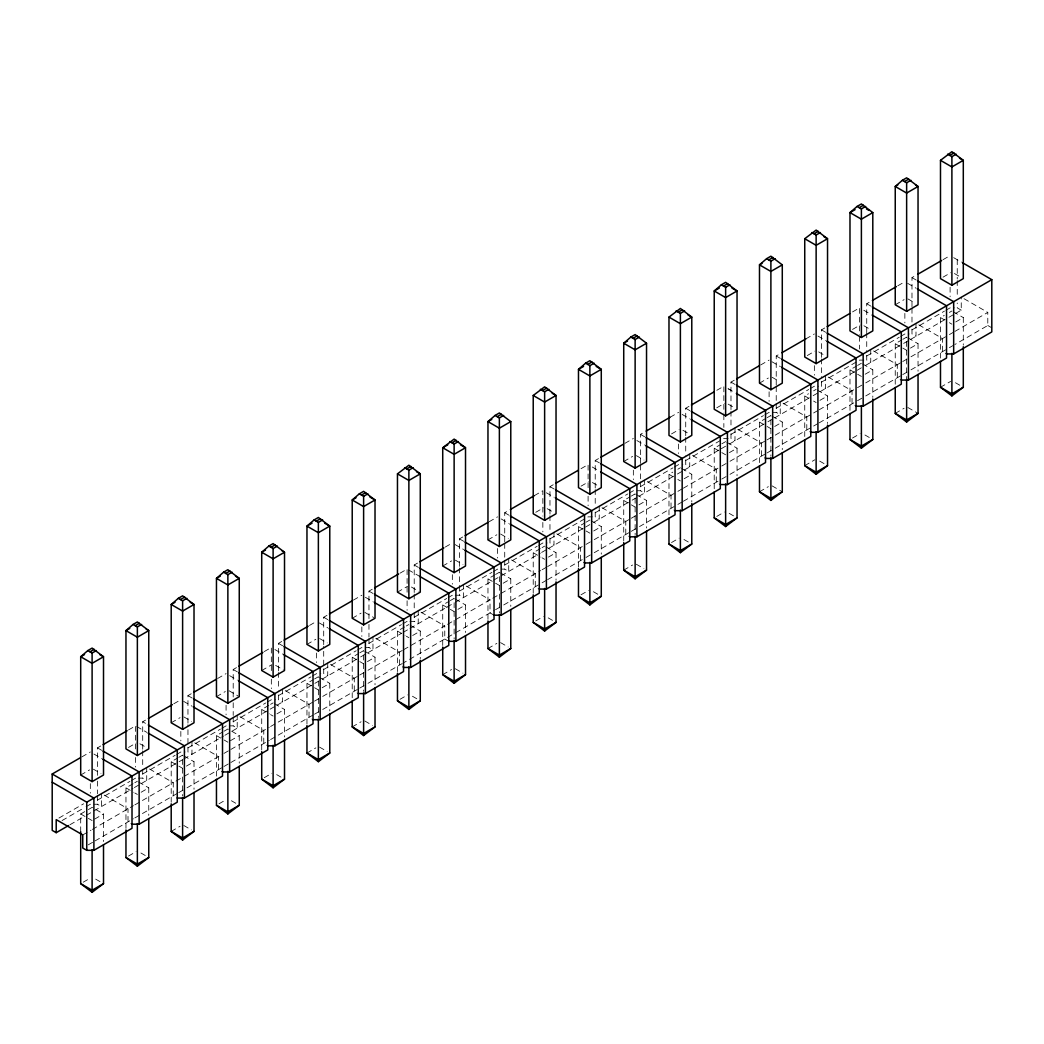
<?xml version="1.0" encoding="UTF-8"?>
<svg xmlns="http://www.w3.org/2000/svg" width="1044" height="1044" viewBox="0 0 1044 1044"><rect width="100%" height="100%" fill="white"/><g stroke="black" fill="none" stroke-linecap="round" stroke-linejoin="round"><path stroke-width="0.75" stroke-dasharray="5 3.75" d="M81.85 756.887L90.332 751.993M97.457 775.366L97.457 747.882L101.686 745.429M128.516 729.939L135.576 725.867L135.576 751.197M142.702 749.24L142.702 721.756L145.534 720.125M173.774 703.813L180.834 699.741M187.959 723.114L187.959 695.63L192.187 693.177M217.609 678.509L226.078 673.615M233.203 696.987L233.203 669.504L237.445 667.051M264.276 651.56L271.336 647.489L271.336 672.819M278.461 670.861L278.461 643.378L282.689 640.925M309.52 625.434L316.58 621.363M323.705 644.735L323.705 617.252L327.947 614.799M353.368 600.13L361.837 595.237M368.963 618.609L368.963 591.126L373.204 588.672M400.035 573.182L407.095 569.111L407.095 594.441M414.22 592.483L414.22 565L418.448 562.546M445.279 547.056L452.339 542.984M459.464 566.357L459.464 538.874L463.706 536.42M489.114 521.752L497.596 516.858M504.722 541.836L504.722 512.748L508.95 510.294M534.371 495.626L542.841 490.732L542.841 516.062M549.966 514.105L549.966 486.621L554.207 484.168M581.038 468.678L588.098 464.606L588.098 489.936M595.224 487.979L595.224 460.495L599.465 458.042M624.873 443.374L633.343 438.48M640.468 463.458L640.468 434.369L644.709 431.916M670.131 417.248L678.6 412.354M685.725 435.726L685.725 408.243L689.967 405.79M716.797 390.299L723.857 386.228L723.857 413.15M730.983 409.6L730.983 382.117L735.211 379.664M760.632 364.995L769.102 360.102M776.227 385.079L776.227 355.991L780.468 353.538M805.89 338.869L814.359 333.976M821.484 357.348L821.484 329.865L825.713 327.411M852.543 311.921L859.604 307.849L859.604 334.772M866.729 332.24L866.729 303.739L870.97 301.285M897.801 285.795L904.861 281.723M911.986 306.701L911.986 277.613L916.227 275.159M943.045 259.669L950.105 255.597M80.701 775.026L89.575 769.911M128.49 747.439L136.098 743.054M171.203 722.774L180.077 717.659M216.46 696.648L225.334 691.533M261.718 670.522L271.845 664.676M306.962 644.396L315.836 639.28M352.219 618.27L361.08 613.154M397.464 592.144L407.604 586.297M442.721 566.018L451.582 560.902M487.966 539.892L496.84 534.776M535.755 512.304L543.363 507.919M581.012 486.178L588.607 481.793M623.725 461.513L632.599 456.398M671.514 433.926L679.109 429.541M716.771 407.799L724.366 403.415M759.484 383.148L768.358 378.019M807.273 355.547L814.868 351.162M852.517 329.421L860.125 325.036M895.243 304.77L904.104 299.641M943.019 277.169L950.627 272.784M58.947 818.039L83.637 803.789M62.079 820.545L84.681 807.508M86.091 806.686L90.332 804.245L97.457 804.245L101.464 806.555L101.464 793.492M97.457 800.135L129.926 781.382M131.335 780.56L135.576 778.119M142.702 774.009L175.183 755.256M176.593 754.434L180.834 751.993L185.101 751.993M187.959 747.882L220.428 729.13M221.85 728.307L226.078 725.867L233.203 725.867L237.21 728.177L237.21 715.114M233.203 721.756L265.685 703.004M267.094 702.181L271.336 699.741L275.603 699.741M278.461 695.63L310.942 676.877M312.352 676.055L316.58 673.615L320.86 673.615M323.705 669.504L356.187 650.751M357.596 649.929L361.837 647.489L368.963 647.489L372.969 649.799L372.969 636.736M368.963 643.378L401.444 624.625M402.853 623.803L407.095 621.363M414.22 617.252L446.688 598.499M448.111 597.677L452.339 595.237M459.464 591.126L491.946 572.373M493.355 571.551L497.596 569.111L504.722 569.111L508.728 571.42L508.728 558.357M504.722 565L537.19 546.247M538.613 545.425L542.841 542.984L547.121 542.984M549.966 538.874L588.098 516.858L592.366 516.858M595.224 512.748L627.705 493.995M629.114 493.173L633.343 490.732L640.468 490.732L644.487 493.042L644.487 479.979M640.468 486.621L672.949 467.869M674.359 467.046L678.6 464.606L682.88 464.606M685.725 460.495L723.857 438.48L728.125 438.48M730.983 434.369L763.451 415.616M764.874 414.794L769.102 412.354L776.227 412.354L780.233 414.664L780.233 401.601M776.227 408.243L808.709 389.49M810.118 388.668L814.359 386.228L818.626 386.228M821.484 382.117L859.604 360.102L863.884 360.102M866.729 355.991L899.21 337.238M900.62 336.416L904.861 333.976L909.141 333.976M911.986 329.865L944.468 311.112M945.877 310.29L950.105 307.849L954.386 307.849M80.701 831.794L80.701 813.968L87.043 810.314M88.309 809.583L92.107 807.39L103.513 813.968L103.513 841.516M125.959 828.362L125.959 787.842L133.554 783.457M134.82 782.726L137.364 781.264M171.203 802.236L171.203 761.715L177.545 758.061M178.811 757.331L182.609 755.138L182.609 795.854M216.46 776.11L216.46 735.589L222.79 731.935M224.068 731.205L227.866 729.012L239.259 735.589L239.259 763.138M261.718 749.984L261.718 709.463L269.313 705.078M270.579 704.348L273.11 702.886M306.962 723.857L306.962 683.35L313.304 679.683M314.57 678.952L318.368 676.76L318.368 717.476M352.219 697.731L352.219 657.224L358.549 653.557M359.815 652.826L363.612 650.634L363.612 691.35M397.464 671.605L397.464 631.098L405.072 626.7M406.338 625.969L408.87 624.508M442.721 645.479L442.721 604.972L449.05 601.305M450.316 600.574L454.127 598.382L454.127 639.098M487.966 619.353L487.966 578.846L494.308 575.179M495.574 574.448L499.371 572.256L499.371 612.972M533.223 593.227L533.223 552.72L540.831 548.322M542.097 547.591L544.629 546.129M578.48 567.101L578.48 526.594L584.81 522.927M586.076 522.196L589.873 520.003M623.725 540.975L623.725 500.467L630.067 496.8M631.333 496.07L635.13 493.877L635.13 534.593M668.982 514.849L668.982 474.341L672.78 472.136M677.843 469.213L680.388 467.751M714.226 488.722L714.226 448.215L720.569 444.548M721.835 443.817L725.632 441.625M759.484 462.596L759.484 422.089L765.813 418.422M767.079 417.691L770.89 415.499L770.89 456.215M804.741 436.47L804.741 395.963L808.539 393.758M813.602 390.834L816.134 389.373M849.986 410.344L849.986 369.837L856.328 366.17M857.594 365.439L861.391 363.247M895.243 384.218L895.243 343.711L901.572 340.044M902.838 339.313L906.636 337.121L906.636 379.259M940.487 358.092L940.487 317.585L944.285 315.392M949.361 312.456L951.893 310.995M69.922 824.76L85.008 816.056M86.378 815.273L133.006 788.351M134.376 787.554L139.857 784.396M141.227 783.6L182.361 759.849M183.731 759.053L223.507 736.098M224.878 735.302L268.752 709.972M270.122 709.176L275.616 706.018M276.986 705.222L320.86 679.892M322.231 679.096L359.253 657.72M360.637 656.924L401.77 633.173M403.141 632.39L408.622 629.219M409.992 628.423L445.644 607.843M447.015 607.047L453.879 603.093M455.249 602.297L492.272 580.921M493.642 580.138L540.27 553.216M541.64 552.42L547.121 549.261M548.491 548.465L584.144 527.886M585.514 527.089L592.379 523.135M593.749 522.339L630.772 500.963M632.142 500.167L637.623 497.009M638.993 496.213L676.016 474.837M677.399 474.041L682.88 470.883M684.251 470.087L719.903 449.507M721.274 448.711L728.125 444.757M729.508 443.961L766.531 422.585M767.901 421.789L773.382 418.631M774.752 417.835L811.775 396.459M813.145 395.663L818.64 392.505M820.01 391.709L855.662 371.129M857.033 370.333L863.884 366.379M865.254 365.583L902.277 344.207M903.647 343.411L909.141 340.253M910.512 339.457L947.534 318.081M948.905 317.285L954.386 314.127M955.756 313.33L961.25 310.159L961.25 297.096M94.639 819.096L103.513 813.968M141.162 792.239L148.757 787.842L148.757 815.39M186.406 766.113L194.014 761.715L194.014 789.264M230.398 740.718L239.259 735.589M276.921 713.861L284.516 709.463L284.516 737.012M322.165 687.735L329.773 683.35L329.773 710.886M367.423 661.609L375.018 657.224L375.018 684.76M412.667 635.483L420.275 631.098L420.275 658.633M457.924 609.357L465.52 604.972L465.52 632.507M503.169 583.231L510.777 578.846L510.777 606.381M548.426 557.104L556.034 552.72L556.034 580.255M593.684 530.978L601.279 526.594L601.279 554.129M638.928 504.852L646.536 500.467L646.536 528.003M684.185 478.726L691.78 474.341L691.78 501.877M729.43 452.6L737.038 448.215L737.038 475.751M774.687 426.474L782.282 422.089L782.282 449.625M819.931 400.348L827.54 395.963L827.54 423.512M865.189 374.222L872.797 369.837L872.797 397.386M910.446 348.096L918.041 343.711L918.041 371.259M955.691 321.97L963.299 317.585L963.299 345.133M82.75 834.952L90.985 830.202M92.355 829.406L133.488 805.655M134.859 804.859L173.252 782.7L173.252 795.763L177.271 798.073M176.005 781.108L182.857 777.154M184.227 776.358L222.62 754.199M223.99 753.403L229.484 750.231M230.855 749.448L269.248 727.276M270.618 726.48L313.122 701.946M314.492 701.15L321.356 697.196M322.726 696.4L358.379 675.82M359.749 675.024L366.601 671.07M367.984 670.274L402.253 650.477M403.637 649.694L444.77 625.943L444.77 639.006L403.637 662.757M447.511 624.351L454.362 620.397M455.745 619.601L490.014 599.817L490.014 612.88L494.034 615.19M492.768 598.225L499.619 594.271M500.989 593.475L540.753 570.52M542.123 569.724L546.247 567.349M547.617 566.566L584.64 545.19M586.01 544.394L592.861 540.44M594.232 539.644L629.884 519.064M631.268 518.268L638.119 514.314M639.489 513.517L676.512 492.142M677.882 491.346L681.993 488.97M683.363 488.187L720.399 466.812M721.769 466.016L728.621 462.061M729.991 461.265L765.644 440.685M767.014 439.889L773.878 435.935M775.248 435.139L812.271 413.763M813.641 412.967L817.752 410.592M819.122 409.809L856.145 388.433M857.515 387.637L864.38 383.683M865.75 382.887L901.403 362.307M902.773 361.511L909.624 357.557M910.994 356.761L948.03 335.385M949.401 334.589L953.511 332.214M954.882 331.431L987.794 312.43L987.794 325.493L954.882 344.494M88.244 844.844L93.725 841.673M95.095 840.89L133.488 818.718M134.859 817.922L177.376 793.388M178.746 792.592L185.597 788.638M186.967 787.842L222.62 767.262M223.99 766.466L229.484 763.294M230.855 762.511L269.248 740.34M270.618 739.543L313.122 715.009M314.492 714.213L321.356 710.259M322.726 709.463L358.379 688.883M359.749 688.087L366.601 684.133M367.984 683.337L402.253 663.54M447.511 637.414L454.362 633.46M455.745 632.664L494.138 610.505M495.508 609.709L502.36 605.755M503.73 604.959L540.753 583.583M542.123 582.787L546.247 580.412M547.617 579.629L584.64 558.253M586.01 557.457L592.861 553.503M594.232 552.707L629.884 532.127M631.268 531.331L638.119 527.377M639.489 526.581L676.512 505.205M677.882 504.409L681.993 502.033M683.363 501.25L720.399 479.875M721.769 479.079L728.621 475.124M729.991 474.328L765.644 453.748M767.014 452.952L773.878 448.998M775.248 448.202L812.271 426.826M813.641 426.03L817.752 423.655M819.122 422.872L856.145 401.496M857.515 400.7L864.38 396.746M865.75 395.95L901.403 375.37M902.773 374.574L909.624 370.62M910.994 369.824L948.03 348.448M949.401 347.652L953.511 345.277M83.233 882.193L89.575 878.526M128.49 856.067L136.098 851.669M171.203 831.402L180.077 826.274M218.992 803.815L225.334 800.148M264.249 777.689L271.845 773.291M306.962 753.024L315.836 747.895M352.219 726.898L361.08 721.769M399.996 699.31L407.604 694.913M442.721 674.646L451.582 669.517M487.966 648.52L496.84 643.391M535.755 620.932L543.363 616.534M581.012 594.806L588.607 590.408M623.725 570.141L632.599 565.013M671.514 542.554L679.109 538.156M716.771 516.428L724.366 512.03M759.484 491.763L768.358 486.648M804.741 465.637L814.868 459.778M852.517 438.049L860.125 433.665M895.243 413.385L904.104 408.269M940.487 387.259L950.627 381.412M455.197 595.237L459.464 595.237L463.471 597.546L463.471 584.483M409.94 621.363L414.22 621.363L418.226 623.673L418.226 610.609M138.434 778.119L142.702 778.119L146.708 780.429L146.708 767.366M953.668 257.659L961.38 262.109M954.425 273.515L960.767 277.169M964.043 298.714L987.794 312.43M911.986 277.613L916.149 280.014M961.25 310.159L957.244 307.849L957.244 303.034M987.794 325.493L991.8 327.803M907.641 283.329L916.136 288.235M953.159 311.725L963.299 317.585M940.487 317.585L944.285 319.777M949.361 322.7L951.893 324.162M907.902 298.91L914.244 302.564M918.785 324.841L942.536 338.556L942.536 351.619L946.543 353.929M866.729 303.739L870.905 306.14M863.779 310.251L870.879 314.361M907.902 337.851L918.041 343.711M895.243 343.711L901.572 347.365M902.838 348.096L906.636 350.288M863.923 325.767L870.252 329.421M955.456 382.73L961.994 386.502M873.541 350.967L897.292 364.682L897.292 377.745L901.298 380.055M821.484 329.865L825.647 332.266M817.922 336.037L825.634 340.488M862.657 363.978L872.797 369.837M849.986 369.837L856.328 373.491M857.594 374.222L861.391 376.414M818.666 351.893L825.008 355.547M907.823 407.486L916.736 412.628M828.284 377.093L852.034 390.808L852.034 403.871L856.041 406.181M776.227 355.991L780.403 358.392M771.881 361.707L780.377 366.614M817.4 390.104L827.54 395.963M804.741 395.963L808.539 398.156M813.602 401.079L816.134 402.54M772.155 377.289L778.485 380.943M864.954 434.983L870.174 437.997M783.039 403.219L806.79 416.934L806.79 429.998L810.796 432.307M730.983 382.117L735.146 384.518M728.608 388.968L730.983 390.339M728.02 388.629L735.12 392.74M772.155 416.23L782.282 422.089M759.484 422.089L765.813 425.743M767.079 426.474L770.89 428.666M728.164 404.145L734.506 407.799M819.697 461.109L826.235 464.88M737.782 429.345L761.533 443.061L761.533 456.124L765.539 458.433M685.725 408.243L689.901 410.644M682.163 414.416L689.875 418.866M726.898 442.356L737.038 448.215M714.226 448.215L720.569 451.869M721.835 452.6L725.632 454.792M682.92 430.272L689.249 433.926M772.077 485.865L780.977 491.006M692.524 455.471L716.275 469.187L716.275 482.25L720.295 484.56M640.468 434.369L644.644 436.77M636.905 440.542L644.618 444.992M681.654 468.482L691.78 474.341M668.982 474.341L672.78 476.534M677.843 479.457L680.388 480.919M636.396 455.667L644.004 460.052M729.195 513.361L734.428 516.375M647.28 481.597L671.031 495.313L671.031 508.376L675.037 510.686M595.224 460.495L599.386 462.897M592.261 467.007L599.373 471.118M636.396 494.608L646.536 500.467M592.418 482.524L598.747 486.178M623.725 500.467L630.067 504.121M631.333 504.852L635.13 507.045M683.951 539.487L689.17 542.502M602.023 507.723L625.774 521.439L625.774 534.502L629.78 536.812M549.966 486.621L554.142 489.023M546.404 492.794L554.116 497.244M591.139 520.734L601.279 526.594M547.16 508.65L553.49 512.304M578.48 526.594L584.81 530.248M586.076 530.978L589.873 533.171M636.318 564.243L643.913 568.628M556.778 533.849L580.529 547.565L580.529 560.628L584.536 562.938M504.722 512.748L508.885 515.149M501.159 518.92L508.872 523.37M545.895 546.86L556.034 552.72M500.637 534.045L508.245 538.43M533.223 552.72L540.831 557.104M542.097 557.835L544.629 559.297M593.436 591.739L598.669 594.754M511.521 559.976L535.272 573.691L535.272 586.754L539.278 589.064M459.464 538.874L463.64 541.275M455.119 544.59L463.614 549.496M500.637 572.986L510.777 578.846M455.393 560.171L462.988 564.556M487.966 578.846L494.308 582.5M495.574 583.231L499.371 585.423M548.191 617.865L553.411 620.88M466.263 586.102L490.014 599.817M414.22 565L418.383 567.401M408.282 569.789L419.597 576.327M455.393 599.112L465.52 604.972M411.401 587.028L419.009 591.413M442.721 604.972L449.05 608.626M450.316 609.357L454.127 611.549M500.559 642.621L508.167 647.006M421.019 612.228L444.77 625.943M368.963 591.126L373.126 593.527M444.77 639.006L448.776 641.316M365.4 597.298L373.113 601.749M410.135 625.239L420.275 631.098M364.891 612.423L373.752 617.539M397.464 631.098L405.072 635.483M406.338 636.214L408.87 637.675M455.314 668.747L462.91 673.132M375.762 638.354L399.513 652.069L399.513 665.132L403.532 667.442M323.705 617.252L327.881 619.653M319.36 622.968L327.855 627.875M364.891 651.365L375.018 657.224M319.634 638.55L327.229 642.934M352.219 657.224L358.549 660.878M359.815 661.609L363.612 663.801M412.432 696.244L417.665 699.258M330.517 664.48L354.268 678.195L354.268 691.259L358.275 693.568M278.461 643.378L282.624 645.779M274.898 649.538L283.837 654.705M319.634 677.491L329.773 683.35M275.642 665.406L283.25 669.791M306.962 683.35L313.304 687.004M314.57 687.735L318.368 689.927M364.8 720.999L372.408 725.384M285.26 690.606L309.011 704.322L309.011 717.385L313.017 719.694M233.203 669.504L237.38 671.905M229.641 675.664L237.353 680.127M274.376 703.617L284.516 709.463M261.718 709.463L269.313 713.861M270.579 714.592L273.11 716.053M229.132 690.802L237.993 695.917M319.555 747.126L327.15 751.51M240.016 716.732L263.767 730.448L263.767 743.511L267.773 745.821M187.959 695.63L192.122 698.031M183.613 701.346L192.109 706.253M216.46 735.589L222.79 739.256M224.068 739.987L227.866 742.18M183.875 716.928L191.483 721.313M276.673 774.622L281.906 777.636M194.758 742.858L218.509 756.574L218.509 769.637L222.516 771.947M142.702 721.756L145.481 723.348M136.764 726.546L146.852 732.379M183.875 755.869L194.014 761.715M171.203 761.715L177.545 765.382M178.811 766.113L182.609 768.306M139.896 743.785L146.225 747.439M231.429 800.748L236.649 803.763M149.501 768.984L173.252 782.7M97.457 747.882L101.62 750.284M93.895 754.042L101.594 758.505M138.63 781.995L148.757 787.842M125.959 787.842L133.554 792.239M134.82 792.97L137.364 794.432M93.373 769.18L100.981 773.565M183.796 825.504L191.404 829.889M104.256 795.11L128.007 808.826L128.007 821.889L132.014 824.199M80.701 813.968L87.043 817.635M88.309 818.365L92.107 820.558M140.927 853L146.147 856.015M95.67 879.126L100.903 882.141M957.244 259.708L957.244 278.97M957.244 280.575L957.244 296.613M950.105 287.27L950.105 296.77M915.993 323.222L915.993 336.285L911.986 333.976L911.986 325.115M911.986 308.306L911.986 324.345M904.861 313.396L904.861 322.896M870.748 349.348L870.748 362.412L866.729 360.102L866.729 351.241M866.729 332.827L866.729 350.471M859.604 336.351L859.604 349.022M825.491 375.475L825.491 388.538L821.484 386.228L821.484 377.367M821.484 358.953L821.484 376.597M814.359 365.648L814.359 375.148M776.227 386.685L776.227 402.723M776.227 403.493L776.227 412.354M769.102 391.774L769.102 401.274M734.989 427.727L734.989 440.79L730.983 438.48L730.983 429.619M730.983 411.206L730.983 428.027M723.857 414.729L723.857 427.401M689.732 453.853L689.732 466.916L685.725 464.606L685.725 455.745M685.725 437.332L685.725 454.153M678.6 444.026L678.6 453.527M640.468 465.063L640.468 480.279M640.468 481.871L640.468 490.732M633.343 470.152L633.343 479.653M599.23 506.105L599.23 519.168L595.224 516.858L595.224 507.997M595.224 489.584L595.224 506.405M588.098 496.278L588.098 505.779M553.986 532.231L553.986 545.294L549.966 542.984L549.966 534.123M549.966 515.71L549.966 532.531M542.841 522.405L542.841 531.905M504.722 543.441L504.722 558.657M504.722 560.25L504.722 569.111M497.596 548.531L497.596 558.031M459.464 567.962L459.464 595.237M452.339 574.657L452.339 584.157M414.22 594.088L414.22 610.91M414.22 612.502L414.22 621.363M407.095 600.783L407.095 610.283M368.963 624.377L368.963 637.036M368.963 638.628L368.963 647.489M361.837 626.909L361.837 636.409M327.725 662.862L327.725 675.925L323.705 673.615L323.705 646.34M316.58 653.035L316.58 662.535M282.467 688.988L282.467 702.051L278.461 699.741L278.461 690.88M278.461 672.466L278.461 689.288M271.336 679.161L271.336 688.662M233.203 702.756L233.203 715.414M233.203 717.006L233.203 725.867M226.078 705.287L226.078 714.788M191.965 741.24L191.965 754.303L187.959 751.993L187.959 724.719M180.834 731.413L180.834 740.914M142.702 750.845L142.702 767.666M142.702 769.258L142.702 778.119M135.576 757.526L135.576 767.04M97.457 781.134L97.457 793.792M97.457 795.384L97.457 804.245M90.332 783.652L90.332 793.153"/><path stroke-width="1.5" d="M87.826 650.569L80.701 656.741L80.701 775.026L92.107 781.617L103.513 775.026L103.513 656.741L92.107 648.102L87.826 650.569L92.107 653.035L96.387 650.569M133.084 624.442L125.959 630.615L125.959 748.9L137.364 755.491L148.757 748.9L148.757 630.615L137.364 621.976L133.084 624.442L137.364 626.909L141.632 624.442M178.341 598.316L171.203 604.489L171.203 722.774L182.609 729.364L194.014 722.774L194.014 604.489L182.609 595.85L178.341 598.316L182.609 600.783L186.889 598.316M223.586 572.19L216.46 578.363L216.46 696.648L227.866 703.238L239.259 696.648L239.259 578.363L227.866 569.724L223.586 572.19L227.866 574.657L232.133 572.19M268.843 546.064L261.718 552.237L261.718 670.522L273.11 677.112L284.516 670.522L284.516 552.237L273.11 543.598L268.843 546.064L273.11 548.531L277.391 546.064M314.087 519.938L306.962 526.111L306.962 644.396L318.368 650.986L329.773 644.396L329.773 526.111L318.368 517.472L314.087 519.938L318.368 522.405L322.648 519.938M359.345 493.812L352.219 499.985L352.219 618.27L363.612 624.86L375.018 618.27L375.018 499.985L363.612 491.346L359.345 493.812L363.612 496.278L367.893 493.812M397.464 473.859L408.87 465.219L420.275 473.859L420.275 592.144L408.87 598.734L397.464 592.144L397.464 473.859L408.87 480.449L420.275 473.859L416.478 471.666M442.721 447.732L454.127 439.093L465.52 447.732L465.52 566.018L454.127 572.608L442.721 566.018L442.721 447.732L454.127 454.323L465.52 447.732L460.456 444.809M495.104 415.434L487.966 421.606L487.966 539.892L499.371 546.482L510.777 539.892L510.777 421.606L499.371 412.967L495.104 415.434L499.371 417.9L503.652 415.434M533.223 395.48L544.629 386.841L556.034 395.48L556.034 513.765L544.629 520.356L533.223 513.765L533.223 395.48L544.629 402.071L556.034 395.48L552.224 393.288M585.606 363.181L578.48 369.354L578.48 487.639L589.873 494.23L601.279 487.639L601.279 369.354L589.873 360.715L585.606 363.181L589.873 365.648L594.153 363.181M630.85 337.055L623.725 343.228L623.725 461.513L635.13 468.103L646.536 461.513L646.536 343.228L635.13 334.589L630.85 337.055L635.13 339.522L639.411 337.055M668.982 317.102L680.388 308.463L691.78 317.102L691.78 435.387L680.388 441.977L668.982 435.387L668.982 317.102L680.388 323.692L691.78 317.102L687.983 314.91M721.352 284.803L714.226 290.976L714.226 409.274L725.632 415.851L737.038 409.274L737.038 290.976L725.632 282.337L721.352 284.803L725.632 287.283L729.913 284.803M766.609 258.677L759.484 264.85L759.484 383.148L770.89 389.725L782.282 383.148L782.282 264.85L770.89 256.211L766.609 258.677L770.89 261.157L775.157 258.677M804.741 238.724L816.134 230.085L827.54 238.724L827.54 357.022L816.134 363.599L804.741 357.022L804.741 238.724L816.134 245.314L827.54 238.724L823.742 236.531M857.111 206.425L849.986 212.598L849.986 330.896L861.391 337.473L872.797 330.896L872.797 212.598L861.391 203.958L857.111 206.425L861.391 208.904L865.659 206.425M902.368 180.299L895.243 186.471L895.243 304.77L906.636 311.347L918.041 304.77L918.041 186.471L906.636 177.832L902.368 180.299L906.636 182.778L910.916 180.299M103.513 844.766L103.513 883.655L92.107 892.294L80.701 883.655L80.701 831.794M940.487 160.345L951.893 151.706L963.299 160.345L963.299 278.644L951.893 285.221L940.487 278.644L940.487 160.345L951.893 166.936L963.299 160.345L959.488 158.153M148.757 818.64L148.757 857.529L137.364 866.168L125.959 857.529L125.959 829.98M194.014 792.513L194.014 831.402L182.609 840.042L171.203 831.402L171.203 803.854M239.259 766.387L239.259 805.276L227.866 813.915L216.46 805.276L216.46 779.346M284.516 740.261L284.516 779.15L273.11 787.789L261.718 779.15L261.718 751.602M329.773 714.135L329.773 753.024L318.368 761.663L306.962 753.024L306.962 725.476M375.018 688.009L375.018 726.898L363.612 735.537L352.219 726.898L352.219 700.968M420.275 660.265L420.275 700.772L408.87 709.411L397.464 700.772L397.464 673.223M465.52 635.757L465.52 674.646L454.127 683.285L442.721 674.646L442.721 647.097M510.777 609.631L510.777 648.52L499.371 657.159L487.966 648.52L487.966 620.971M556.034 581.886L556.034 622.394L544.629 631.033L533.223 622.394L533.223 594.845M601.279 557.379L601.279 596.268L589.873 604.907L578.48 596.268L578.48 568.719M646.536 531.252L646.536 570.141L635.13 578.781L623.725 570.141L623.725 542.593M691.78 503.508L691.78 544.015L680.388 552.654L668.982 544.015L668.982 518.085M737.038 479L737.038 517.889L725.632 526.528L714.226 517.889L714.226 491.959M782.282 452.874L782.282 491.763L770.89 500.402L759.484 491.763L759.484 465.833M827.54 425.13L827.54 465.637L816.134 474.276L804.741 465.637L804.741 439.707M872.797 399.004L872.797 439.511L861.391 448.15L849.986 439.511L849.986 413.581M918.041 374.496L918.041 413.385L906.636 422.024L895.243 413.385L895.243 387.454M963.299 346.752L963.299 387.259L951.893 395.898L940.487 387.259L940.487 361.328M84.512 654.549L80.701 656.741L92.107 663.332L103.513 656.741L99.715 654.549M129.756 628.423L125.959 630.615L137.364 637.205L148.757 630.615L146.225 629.154M175.014 602.297L171.203 604.489L182.609 611.079L194.014 604.489L190.217 602.297M220.258 576.171L216.46 578.363L227.866 584.953L239.259 578.363L235.461 576.171M265.515 550.044L261.718 552.237L273.11 558.827L284.516 552.237L281.984 550.775M312.039 523.188L306.962 526.111L318.368 532.701L329.773 526.111L324.697 523.188M356.017 497.792L352.219 499.985L363.612 506.575L375.018 499.985L369.954 497.061M443.987 447.002L447.785 444.809M491.776 419.414L487.966 421.606L499.371 428.197L510.777 421.606M583.544 366.431L578.48 369.354L589.873 375.944L601.279 369.354L596.215 366.431M627.522 341.036L623.725 343.228L635.13 349.818L646.536 343.228M719.303 288.053L714.226 290.976L725.632 297.566L737.038 290.976L731.961 288.053M762.016 263.388L759.484 264.85L770.89 271.44L782.282 264.85M855.049 209.674L849.986 212.598L861.391 219.188L872.797 212.598M897.775 185.01L895.243 186.471L906.636 193.062L918.041 186.471L915.51 185.01M89.967 651.808L94.247 649.342M135.224 625.682L139.491 623.216M180.468 599.556L184.749 597.09M225.726 573.43L230.006 570.964M270.983 547.304L275.251 544.837M316.228 521.178L320.508 518.711M361.485 495.052L365.752 492.585M406.729 468.926L411.01 466.459M451.987 442.8L456.254 440.333M497.231 416.673L501.512 414.207M542.488 390.547L546.769 388.081M587.746 364.421L592.013 361.955M632.99 338.295L637.271 335.829M678.248 312.169L682.515 309.703M723.492 286.043L727.772 283.577M768.749 259.917L773.017 257.45M813.994 233.791L818.274 231.324M859.251 207.665L863.532 205.198M904.509 181.539L908.776 179.072M949.753 155.412L954.033 152.946M404.589 467.686L408.87 470.152L413.15 467.686M449.847 441.56L454.127 444.026L458.394 441.56M540.348 389.308L544.629 391.774L548.896 389.308M676.107 310.929L680.388 313.396L684.655 310.929M811.867 232.551L816.134 235.03L820.414 232.551M947.613 154.173L951.893 156.652L956.173 154.173M68.552 825.556L56.206 832.681L52.2 830.371L52.2 774.009L80.44 757.696M103.095 744.62L127.107 730.761M148.352 718.494L172.351 704.635M193.61 692.368L216.199 679.318M238.854 666.242L262.866 652.383M284.112 640.116L308.111 626.256M329.356 613.989L351.958 600.939M374.613 587.863L398.612 574.004M419.858 561.737L443.87 547.878M465.115 535.611L487.705 522.561M510.372 509.485L534.371 495.626M555.617 483.359L578.206 470.309M600.874 457.233L623.464 444.183M646.119 431.107L670.131 417.248M691.376 404.981L713.966 391.931M736.62 378.855L759.223 365.805M781.878 352.728L805.89 338.869M827.135 326.602L849.725 313.552M872.379 300.476L896.391 286.617M917.637 274.35L941.636 260.491M52.2 782.23L86.756 802.183L991.8 279.661L991.8 331.914L953.668 353.929L946.543 353.929M56.206 832.681L56.206 819.618L82.75 834.952L82.75 848.015L86.756 850.325L93.895 850.325L132.014 828.31L132.014 776.057L102.834 759.21M132.014 824.199L139.139 824.199L177.271 802.183L177.271 749.931L148.078 733.084M177.271 798.073L184.397 798.073L222.516 776.057L222.516 723.805L193.336 706.958M222.516 771.947L229.641 771.947L267.773 749.931L267.773 697.679L238.593 680.832M267.773 745.821L274.898 745.821L313.017 723.805L313.017 671.553L283.837 654.705M313.017 719.694L320.143 719.694L358.275 697.679L358.275 645.427L329.095 628.579M358.275 693.568L365.4 693.568L403.532 671.553L403.532 619.301L374.339 602.453M403.532 667.442L410.657 667.442L448.776 645.427L448.776 593.175L419.597 576.327M448.776 641.316L455.902 641.316L494.034 619.301L494.034 567.049L464.841 550.201M494.034 615.19L501.159 615.19L539.278 593.175L539.278 540.923L510.098 524.075M539.278 589.064L546.404 589.064L584.536 567.049L584.536 514.796L555.356 497.949M584.536 562.938L591.661 562.938L629.78 540.923L629.78 488.67L600.6 471.823M629.78 536.812L636.905 536.812L675.037 514.796L675.037 462.544L645.858 445.697M675.037 510.686L682.163 510.686L720.295 488.67L720.295 436.418L691.102 419.571M720.295 484.56L727.42 484.56L765.539 462.544L765.539 410.292L736.359 393.444M765.539 458.433L772.664 458.433L810.796 436.418L810.796 384.166L781.617 367.318M810.796 432.307L817.922 432.307L856.041 410.292L856.041 358.04L826.861 341.192M856.041 406.181L863.166 406.181L901.298 384.166L901.298 331.914L872.118 315.066M901.298 380.055L908.424 380.055L946.543 358.04L946.543 305.788L917.363 288.94M103.513 883.655L92.107 890.232L80.701 883.655M148.757 857.529L137.364 864.106L125.959 857.529M194.014 831.402L182.609 837.98L171.203 831.402M239.259 805.276L227.866 811.854L216.46 805.276M284.516 779.15L273.11 785.727L261.718 779.15M329.773 753.024L318.368 759.601L306.962 753.024M375.018 726.898L363.612 733.475L352.219 726.898M420.275 700.772L408.87 707.349L397.464 700.772M465.52 674.646L454.127 681.223L442.721 674.646M510.777 648.52L499.371 655.097L487.966 648.52M556.034 622.394L544.629 628.971L533.223 622.394M601.279 596.268L589.873 602.845L578.48 596.268M646.536 570.141L635.13 576.719L623.725 570.141M691.78 544.015L680.388 550.593L668.982 544.015M737.038 517.889L725.632 524.466L714.226 517.889M782.282 491.763L770.89 498.34L759.484 491.763M827.54 465.637L816.134 472.214L804.741 465.637M872.797 439.511L861.391 446.088L849.986 439.511M918.041 413.385L906.636 419.962L895.243 413.385M963.299 387.259L951.893 393.836L940.487 387.259M962.62 262.814L991.8 279.661M866.455 208.944L868.986 210.405M917.545 280.823L953.668 301.677L953.668 353.929M872.288 306.949L908.424 327.803L908.424 380.055M827.044 333.075L863.166 353.929L863.166 406.181M781.786 359.201L817.922 380.055L817.922 432.307M736.542 385.327L772.664 406.181L772.664 458.433M691.285 411.453L727.42 432.307L727.42 484.56M646.027 437.58L682.163 458.433L682.163 510.686M600.783 463.706L636.905 484.56L636.905 536.812M555.525 489.832L591.661 510.686L591.661 562.938M510.281 515.958L546.404 536.812L546.404 589.064M465.024 542.084L501.159 562.938L501.159 615.19M419.779 568.21L455.902 589.064L455.902 641.316M374.522 594.336L410.657 615.19L410.657 667.442M329.265 620.462L365.4 641.316L365.4 693.568M284.02 646.575L320.143 667.442L320.143 719.694M238.763 672.701L274.898 693.568L274.898 745.821M193.518 698.827L229.641 719.694L229.641 771.947M148.261 724.954L184.397 745.821L184.397 798.073M103.017 751.08L139.139 771.947L139.139 824.199M52.2 774.009L93.895 798.073L93.895 850.325M951.893 156.652L951.893 285.221M951.893 353.329L951.893 395.898M906.636 182.778L906.636 311.347M906.636 379.455L906.636 422.024M861.391 208.904L861.391 337.473M861.391 405.581L861.391 448.15M816.134 235.03L816.134 363.599M816.134 431.707L816.134 474.276M770.89 261.157L770.89 389.725M770.89 457.833L770.89 500.402M725.632 287.283L725.632 415.851M725.632 483.959L725.632 526.528M680.388 313.396L680.388 441.977M680.388 510.085L680.388 552.654M635.13 339.522L635.13 468.103M635.13 536.211L635.13 578.781M589.873 365.648L589.873 494.23M589.873 562.338L589.873 604.907M544.629 391.774L544.629 520.356M544.629 588.464L544.629 631.033M499.371 417.9L499.371 546.482M499.371 614.59L499.371 657.159M454.127 444.026L454.127 572.608M454.127 640.716L454.127 683.285M408.87 470.152L408.87 598.734M408.87 666.842L408.87 709.411M363.612 496.278L363.612 624.86M363.612 692.968L363.612 735.537M318.368 522.405L318.368 650.986M318.368 719.094L318.368 761.663M273.11 548.531L273.11 677.112M273.11 745.22L273.11 787.789M227.866 574.657L227.866 703.238M227.866 771.346L227.866 813.915M182.609 600.783L182.609 729.364M182.609 797.472L182.609 840.042M137.364 626.909L137.364 755.491M137.364 823.599L137.364 866.168M92.107 653.035L92.107 781.617M92.107 849.725L92.107 892.294M86.756 802.183L86.756 850.325"/></g></svg>
